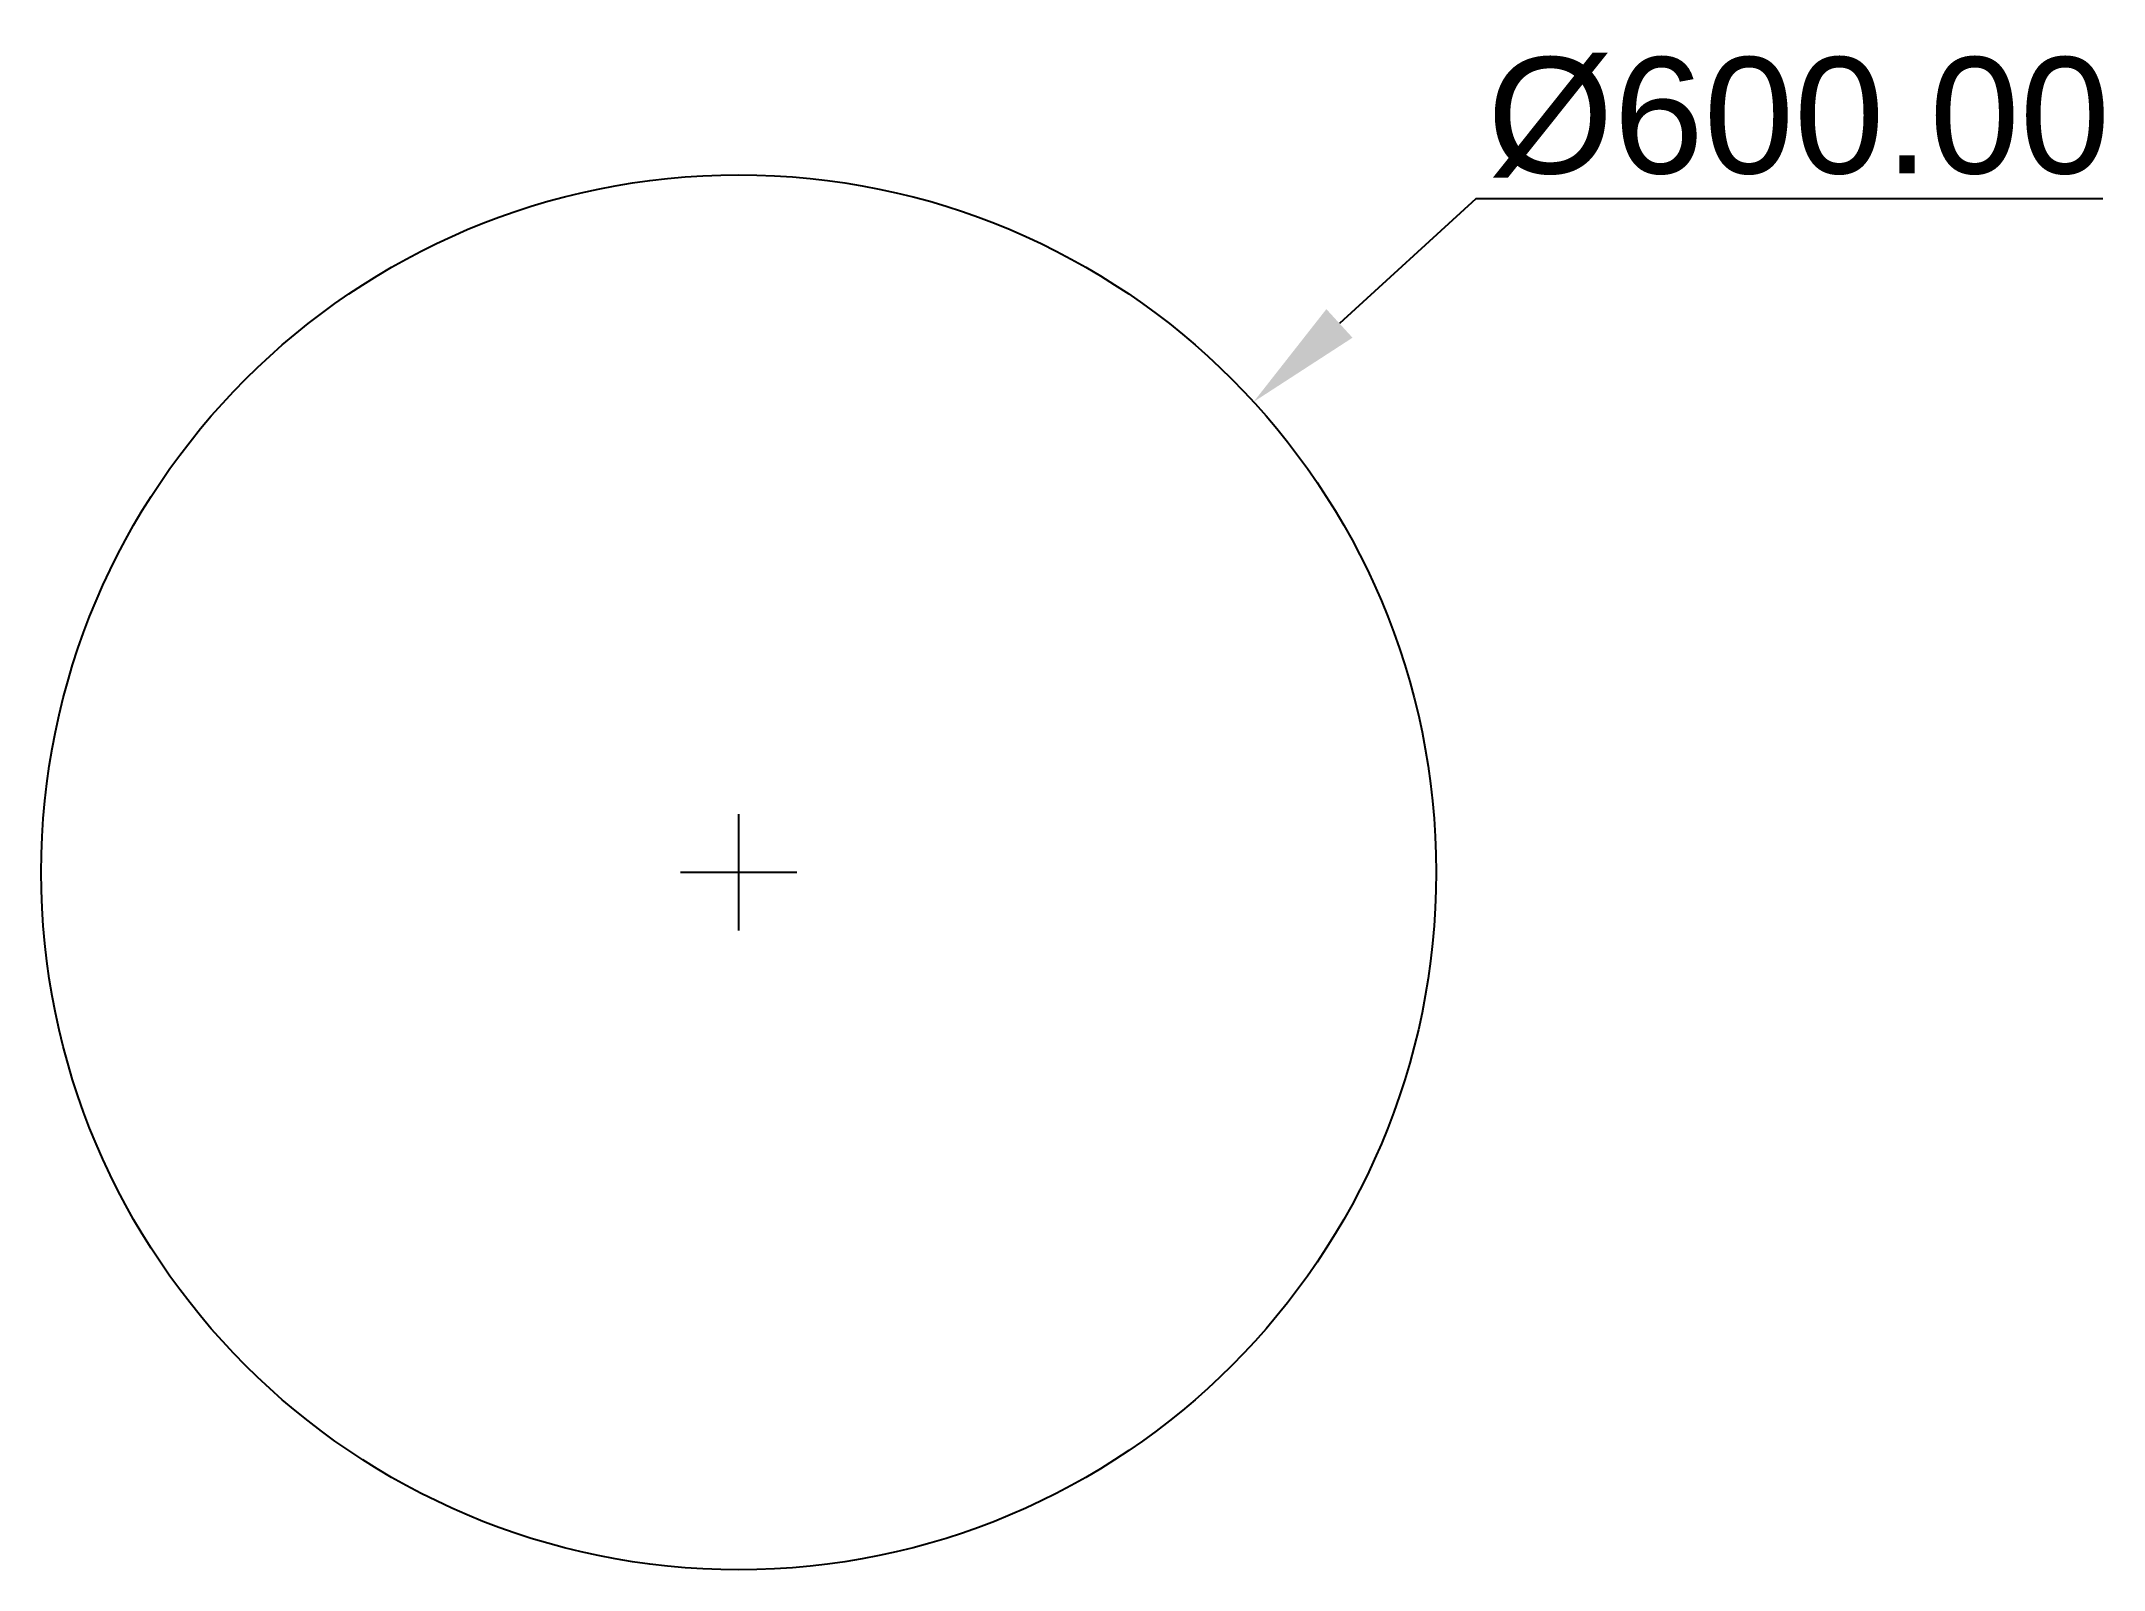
# Model space of a CAD drawing. Header units: millimetres. Extents: x 1321 to 2208, y 827 to 1484.
import ezdxf

# ---------------------------------------------------------------- set-up
doc = ezdxf.new("R2010")
doc.units = ezdxf.units.MM
doc.layers.add('Default', color=7, linetype='Continuous')
doc.styles.add('Arial Regular', font='arial.ttf')
doc.dimstyles.new('Template Millimeter Small', dxfattribs={"dimscale": 10, "dimtxt": 5, "dimasz": 5, "dimexe": 1, "dimexo": 0.5, "dimgap": 0.8, "dimtad": 1, "dimtoh": 1, "dimzin": 1, "dimdsep": 46, "dimtxsty": 'Arial Regular', "dimcen": 2.5, "dimadec": 1, "dimazin": 1, "dimtfac": 1, "dimtdec": 4, "dimtix": 1, "dimtofl": 0, "dimtmove": 1, "dimatfit": 3, "dimfxl": 1, "dimtolj": 1, "dimtzin": 1, "dimarcsym": 0})

# ---------------------------------------------------------------- blocks, each defined once
blk = doc.blocks.new('*D1')
at = {"layer": 'Default', "color": 0, "lineweight": -2, "transparency": 16777216}
for p, q in [((1937.94, 1416.72), (1879.21, 1363.06)), ((2207.49, 1416.72), (1937.94, 1416.72))]:
    blk.add_line(p, q, dxfattribs=at)
at = {"layer": 'Default', "color": 0, "transparency": 16777216}
for p, q in [((1620.83, 1101.97), (1620.83, 1151.97)), ((1595.83, 1126.97), (1645.83, 1126.97))]:
    blk.add_line(p, q, dxfattribs=at)
blk.add_solid([(1873.59, 1369.21), (1884.83, 1356.91), (1842.3, 1329.33)], dxfattribs=at)
at = {"layer": 'Defpoints', "color": 0, "transparency": 16777216}
for p in [(1842.3, 1329.33), (1399.36, 924.6)]:
    blk.add_point(p, dxfattribs=at)
at = {"layer": 'Default', "color": 0, "transparency": 16777216, "insert": (2076.71, 1451.63), "char_height": 50, "attachment_point": 5, "style": 'Arial Regular'}
blk.add_mtext('\\A1;%%c600.00', dxfattribs=at)

msp = doc.modelspace()

# ---------------------------------------------------------------- linework, layer by layer
at = {"layer": 'Default'}
msp.add_circle((1620.828, 1126.968, -335.003), 300, dxfattribs=at)

# ---------------------------------------------------------------- dimensions: what is measured, and where the dimension line sits
dim = msp.add_diameter_dim_2p(p1=(1399.358, 924.605, -340.003), p2=(1842.299, 1329.331, -340.003), dimstyle='Template Millimeter Small', override={"dimscale": 10, "dimasz": 5, "dimtad": 1, "dimtih": 0, "dimtoh": 1, "dimlfac": 1, "dimtxsty": 'Arial Regular', "dimsah": 0}, dxfattribs=at)
dim.commit()
dim.dimension.update_dxf_attribs({"geometry": '*D1', "text_midpoint": (1937.936, 1416.717, -340.003), "dimtype": 163})

doc.saveas('drawing.dxf')
